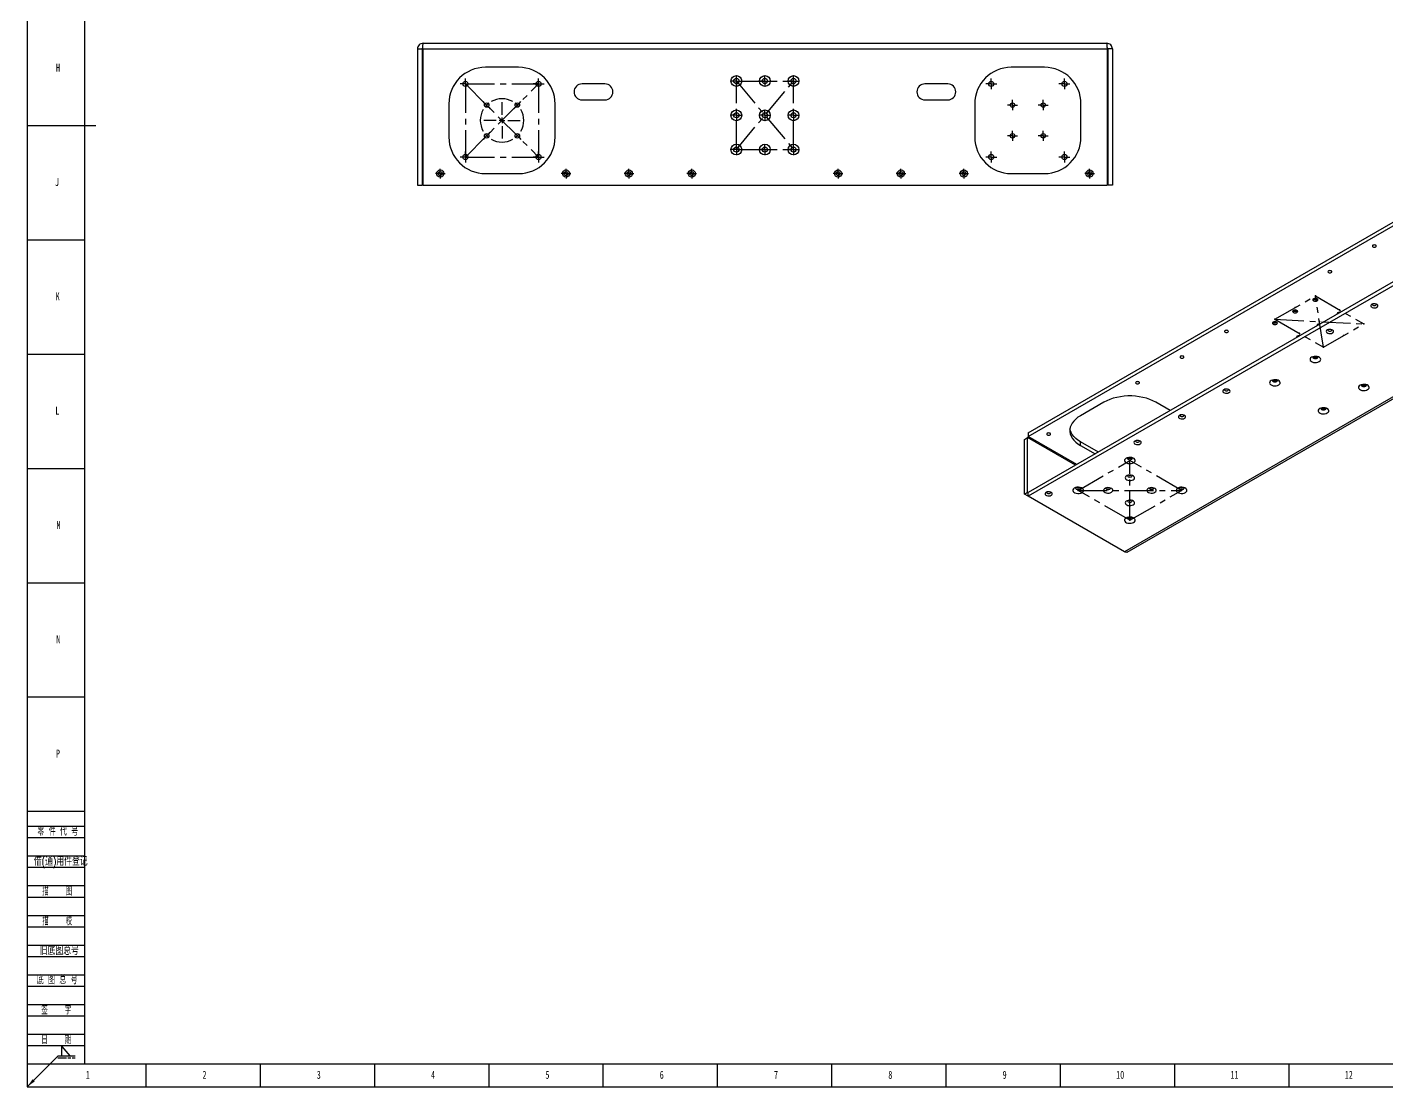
# Model space of a CAD drawing. Header units: millimetres. Extents: x 0 to 1189, y 0 to 841.
# Drawn here: x 0 to 595, y 0 to 463 of the extents above; entities that cross this region are included whole.
import ezdxf

# ---------------------------------------------------------------- set-up
doc = ezdxf.new("R2010")
doc.units = ezdxf.units.MM
doc.header["$PDSIZE"] = -1
doc.linetypes.add('CENTERX2', pattern=[20.32, 12.7, -2.54, 2.54, -2.54])
doc.linetypes.add('HIDDEN', pattern=[1.905, 1.27, -0.635])
for name, color, linetype in [('10', 7, 'Continuous'), ('5', 7, 'Continuous'), ('9', 7, 'Continuous')]:
    doc.layers.add(name, color=color, linetype=linetype)
doc.styles.add('SLDTEXTSTYLE0', font='TXT', dxfattribs={"width": 0.7, "bigfont": 'bigfont'})
doc.styles.add('SLDTEXTSTYLE2', font='TXT', dxfattribs={"width": 0.614286, "bigfont": 'bigfont'})
doc.styles.add('SLDTEXTSTYLE4', font='TXT', dxfattribs={"width": 0.566667, "bigfont": 'bigfont'})
doc.styles.add('SLDTEXTSTYLE5', font='TXT', dxfattribs={"width": 0.7})
doc.dimstyles.new('SLDDIMSTYLE0', dxfattribs={"dimtxt": 0.18, "dimasz": 4.08, "dimexe": 0, "dimexo": 0.0625, "dimgap": 0, "dimtad": 0, "dimtih": 1, "dimtoh": 1, "dimdec": 0, "dimrnd": 1e-09, "dimzin": 0, "dimdsep": 46, "dimtxsty": 'Standard', "dimsah": 1, "dimcen": 0.09, "dimadec": 0, "dimazin": 0, "dimtfac": 4.08, "dimtdec": 0, "dimtofl": 0, "dimtmove": 0, "dimatfit": 3, "dimfxl": 0, "dimfrac": 2, "dimtolj": 1, "dimtzin": 0, "dimarcsym": 0})

# ---------------------------------------------------------------- blocks, each defined once
blk = doc.blocks.new('SW_CENTERMARKSYMBOL_0')
at = {"layer": '10', "color": 0}
for p, q in [((-14.32, 14.32), (-15.01, 15.01)), ((-13.44, 13.44), (-14.32, 14.32)), ((-13.44, 13.44), (-12.55, 12.55)), ((-12.55, 12.55), (-11.86, 11.86)), ((-6.72, 9.22), (-6.72, 14.69)), ((-0.88, 12.55), (-1.57, 11.86)), ((0, 13.44), (-0.88, 12.55)), ((0, 13.44), (0.88, 14.32)), ((0.88, 14.32), (1.57, 15.01)), ((-9.22, 6.72), (-14.69, 6.72)), ((-6.72, 6.72), (-7.97, 6.72)), ((-6.72, 6.72), (-6.72, 7.97)), ((-6.72, 6.72), (-6.72, 5.47)), ((-6.72, 6.72), (-5.47, 6.72)), ((-4.22, 6.72), (1.25, 6.72)), ((-13.44, 0), (-14.32, -0.88)), ((-13.44, 0), (-12.55, 0.88)), ((-12.55, 0.88), (-11.86, 1.57)), ((-6.72, 4.22), (-6.72, -1.25)), ((-0.88, 0.88), (-1.57, 1.57)), ((0, 0), (-0.88, 0.88)), ((0, 0), (0.88, -0.88)), ((-14.32, -0.88), (-15.01, -1.57)), ((0.88, -0.88), (1.57, -1.57))]:
    blk.add_line(p, q, dxfattribs=at)
for start, end in [(135, 142.53892), (127.46108, 135), (60.07784, 119.92216), (45, 52.53892), (37.46108, 45), (150.07784, 209.92216), (330.07784, 29.92216), (217.46108, 225), (225, 232.53892), (307.46108, 315), (315, 322.53892), (240.07784, 299.92216)]:
    blk.add_arc((-6.72, 6.72), 9.5, start, end, dxfattribs=at)
blk = doc.blocks.new('SW_CENTERMARKSYMBOL_1')
at = {"layer": '10', "color": 0}
for p, q in [((-1.25, 0), (-2.375, 0)), ((0, 0), (-1.25, 0)), ((0, 1.25), (0, 2.375)), ((0, 0), (0, 1.25)), ((0, 0), (0, -1.25)), ((0, 0), (1.25, 0)), ((1.25, 0), (2.375, 0)), ((0, -1.25), (0, -2.375))]:
    blk.add_line(p, q, dxfattribs=at)
blk = doc.blocks.new('SW_CENTERMARKSYMBOL_2')
at = {"layer": '10', "color": 0}
for p, q in [((-1.25, 0), (-2.375, 0)), ((0, 0), (-1.25, 0)), ((0, 1.25), (0, 2.375)), ((0, 0), (0, 1.25)), ((0, 0), (0, -1.25)), ((0, 0), (1.25, 0)), ((1.25, 0), (2.375, 0)), ((0, -1.25), (0, -2.375))]:
    blk.add_line(p, q, dxfattribs=at)
blk = doc.blocks.new('SW_CENTERMARKSYMBOL_3')
at = {"layer": '10', "color": 0}
for p, q in [((-1.25, 0), (-2.375, 0)), ((0, 0), (-1.25, 0)), ((0, 1.25), (0, 2.375)), ((0, 0), (0, 1.25)), ((0, 0), (0, -1.25)), ((0, 0), (1.25, 0)), ((1.25, 0), (2.375, 0)), ((0, -1.25), (0, -2.375))]:
    blk.add_line(p, q, dxfattribs=at)
blk = doc.blocks.new('SW_CENTERMARKSYMBOL_4')
at = {"layer": '10', "color": 0}
for p, q in [((-1.25, 0), (-2.375, 0)), ((0, 0), (-1.25, 0)), ((0, 1.25), (0, 2.375)), ((0, 0), (0, 1.25)), ((0, 0), (0, -1.25)), ((0, 0), (1.25, 0)), ((1.25, 0), (2.375, 0)), ((0, -1.25), (0, -2.375))]:
    blk.add_line(p, q, dxfattribs=at)
blk = doc.blocks.new('SW_CENTERMARKSYMBOL_5')
at = {"layer": '10', "color": 0}
for p, q in [((-1.25, 0), (-2.375, 0)), ((0, 0), (-1.25, 0)), ((0, 1.25), (0, 2.375)), ((0, 0), (0, 1.25)), ((0, 0), (0, -1.25)), ((0, 0), (1.25, 0)), ((1.25, 0), (2.375, 0)), ((0, -1.25), (0, -2.375))]:
    blk.add_line(p, q, dxfattribs=at)
blk = doc.blocks.new('SW_CENTERMARKSYMBOL_6')
at = {"layer": '10', "color": 0}
for p, q in [((-1.25, 0), (-2.375, 0)), ((0, 0), (-1.25, 0)), ((0, 1.25), (0, 2.375)), ((0, 0), (0, 1.25)), ((0, 0), (0, -1.25)), ((0, 0), (1.25, 0)), ((1.25, 0), (2.375, 0)), ((0, -1.25), (0, -2.375))]:
    blk.add_line(p, q, dxfattribs=at)
blk = doc.blocks.new('SW_CENTERMARKSYMBOL_7')
at = {"layer": '10', "color": 0}
for p, q in [((-1.25, 0), (-2.375, 0)), ((0, 0), (-1.25, 0)), ((0, 1.25), (0, 2.375)), ((0, 0), (0, 1.25)), ((0, 0), (0, -1.25)), ((0, 0), (1.25, 0)), ((1.25, 0), (2.375, 0)), ((0, -1.25), (0, -2.375))]:
    blk.add_line(p, q, dxfattribs=at)
blk = doc.blocks.new('SW_CENTERMARKSYMBOL_8')
at = {"layer": '10', "color": 0}
for p, q in [((-1.25, 0), (-2.375, 0)), ((0, 0), (-1.25, 0)), ((0, 1.25), (0, 2.375)), ((0, 0), (0, 1.25)), ((0, 0), (0, -1.25)), ((0, 0), (1.25, 0)), ((1.25, 0), (2.375, 0)), ((0, -1.25), (0, -2.375))]:
    blk.add_line(p, q, dxfattribs=at)
blk = doc.blocks.new('SW_CENTERMARKSYMBOL_9')
at = {"layer": '10', "color": 0}
for p, q in [((-1.25, 0), (-2.375, 0)), ((0, 0), (-1.25, 0)), ((0, 1.25), (0, 2.375)), ((0, 0), (0, 1.25)), ((0, 0), (0, -1.25)), ((0, 0), (1.25, 0)), ((1.25, 0), (2.375, 0)), ((0, -1.25), (0, -2.375))]:
    blk.add_line(p, q, dxfattribs=at)
blk = doc.blocks.new('SW_CENTERMARKSYMBOL_10')
at = {"layer": '10', "color": 0}
for p, q in [((-1.25, 0), (-2.375, 0)), ((0, 0), (-1.25, 0)), ((0, 1.25), (0, 2.375)), ((0, 0), (0, 1.25)), ((0, 0), (0, -1.25)), ((0, 0), (1.25, 0)), ((1.25, 0), (2.375, 0)), ((0, -1.25), (0, -2.375))]:
    blk.add_line(p, q, dxfattribs=at)
blk = doc.blocks.new('SW_CENTERMARKSYMBOL_11')
at = {"layer": '10', "color": 0}
for p, q in [((-1.25, 0), (-2.375, 0)), ((0, 0), (-1.25, 0)), ((0, 1.25), (0, 2.375)), ((0, 0), (0, 1.25)), ((0, 0), (0, -1.25)), ((0, 0), (1.25, 0)), ((1.25, 0), (2.375, 0)), ((0, -1.25), (0, -2.375))]:
    blk.add_line(p, q, dxfattribs=at)
blk = doc.blocks.new('SW_CENTERMARKSYMBOL_12')
at = {"layer": '10', "color": 0}
for p, q in [((-1.25, 0), (-2.375, 0)), ((0, 0), (-1.25, 0)), ((0, 1.25), (0, 2.375)), ((0, 0), (0, 1.25)), ((0, 0), (0, -1.25)), ((0, 0), (1.25, 0)), ((1.25, 0), (2.375, 0)), ((0, -1.25), (0, -2.375))]:
    blk.add_line(p, q, dxfattribs=at)
blk = doc.blocks.new('SW_CENTERMARKSYMBOL_13')
at = {"layer": '10', "color": 0}
for p, q in [((-1.25, 0), (-2.375, 0)), ((0, 0), (-1.25, 0)), ((0, 1.25), (0, 2.375)), ((0, 0), (0, 1.25)), ((0, 0), (0, -1.25)), ((0, 0), (1.25, 0)), ((1.25, 0), (2.375, 0)), ((0, -1.25), (0, -2.375))]:
    blk.add_line(p, q, dxfattribs=at)
blk = doc.blocks.new('SW_CENTERMARKSYMBOL_14')
at = {"layer": '10', "color": 0}
for p, q in [((-1.25, 0), (-2.375, 0)), ((0, 0), (-1.25, 0)), ((0, 1.25), (0, 2.375)), ((0, 0), (0, 1.25)), ((0, 0), (0, -1.25)), ((0, 0), (1.25, 0)), ((1.25, 0), (2.375, 0)), ((0, -1.25), (0, -2.375))]:
    blk.add_line(p, q, dxfattribs=at)
blk = doc.blocks.new('SW_CENTERMARKSYMBOL_15')
at = {"layer": '10', "color": 0}
for p, q in [((-1.25, 0), (-2.375, 0)), ((0, 0), (-1.25, 0)), ((0, 1.25), (0, 2.375)), ((0, 0), (0, 1.25)), ((0, 0), (0, -1.25)), ((0, 0), (1.25, 0)), ((1.25, 0), (2.375, 0)), ((0, -1.25), (0, -2.375))]:
    blk.add_line(p, q, dxfattribs=at)
blk = doc.blocks.new('SW_CENTERMARKSYMBOL_16')
at = {"layer": '10', "color": 0}
for p, q in [((-1.25, 0), (-2.375, 0)), ((0, 0), (-1.25, 0)), ((0, 1.25), (0, 2.375)), ((0, 0), (0, 1.25)), ((0, 0), (0, -1.25)), ((0, 0), (1.25, 0)), ((1.25, 0), (2.375, 0)), ((0, -1.25), (0, -2.375))]:
    blk.add_line(p, q, dxfattribs=at)
blk = doc.blocks.new('SW_CENTERMARKSYMBOL_17')
at = {"layer": '10', "color": 0}
for p, q in [((-1.25, 0), (-2.375, 0)), ((0, 0), (-1.25, 0)), ((0, 1.25), (0, 2.375)), ((0, 0), (0, 1.25)), ((0, 0), (0, -1.25)), ((0, 0), (1.25, 0)), ((1.25, 0), (2.375, 0)), ((0, -1.25), (0, -2.375))]:
    blk.add_line(p, q, dxfattribs=at)
blk = doc.blocks.new('SW_CENTERMARKSYMBOL_18')
at = {"layer": '10', "color": 0}
for p, q in [((-1.25, 0), (-2.225, 0)), ((0, 0), (-1.25, 0)), ((0, 1.25), (0, 2.225)), ((0, 0), (0, 1.25)), ((0, 0), (0, -1.25)), ((0, 0), (1.25, 0)), ((1.25, 0), (2.225, 0)), ((0, -1.25), (0, -2.225))]:
    blk.add_line(p, q, dxfattribs=at)
blk = doc.blocks.new('SW_CENTERMARKSYMBOL_19')
at = {"layer": '10', "color": 0}
for p, q in [((-1.25, 0), (-2.225, 0)), ((0, 0), (-1.25, 0)), ((0, 1.25), (0, 2.225)), ((0, 0), (0, 1.25)), ((0, 0), (0, -1.25)), ((0, 0), (1.25, 0)), ((1.25, 0), (2.225, 0)), ((0, -1.25), (0, -2.225))]:
    blk.add_line(p, q, dxfattribs=at)
blk = doc.blocks.new('SW_CENTERMARKSYMBOL_20')
at = {"layer": '10', "color": 0}
for p, q in [((-1.25, 0), (-2.225, 0)), ((0, 0), (-1.25, 0)), ((0, 1.25), (0, 2.225)), ((0, 0), (0, 1.25)), ((0, 0), (0, -1.25)), ((0, 0), (1.25, 0)), ((1.25, 0), (2.225, 0)), ((0, -1.25), (0, -2.225))]:
    blk.add_line(p, q, dxfattribs=at)
blk = doc.blocks.new('SW_CENTERMARKSYMBOL_21')
at = {"layer": '10', "color": 0}
for p, q in [((-1.25, 0), (-2.225, 0)), ((0, 0), (-1.25, 0)), ((0, 1.25), (0, 2.225)), ((0, 0), (0, 1.25)), ((0, 0), (0, -1.25)), ((0, 0), (1.25, 0)), ((1.25, 0), (2.225, 0)), ((0, -1.25), (0, -2.225))]:
    blk.add_line(p, q, dxfattribs=at)
blk = doc.blocks.new('SW_CENTERMARKSYMBOL_22')
at = {"layer": '10', "color": 0}
for p, q in [((-1.25, 0), (-2.1, 0)), ((0, 0), (-1.25, 0)), ((0, 1.25), (0, 2.1)), ((0, 0), (0, 1.25)), ((0, 0), (0, -1.25)), ((0, 0), (1.25, 0)), ((1.25, 0), (2.1, 0)), ((0, -1.25), (0, -2.1))]:
    blk.add_line(p, q, dxfattribs=at)
blk = doc.blocks.new('SW_CENTERMARKSYMBOL_23')
at = {"layer": '10', "color": 0}
for p, q in [((-1.25, 0), (-2.1, 0)), ((0, 0), (-1.25, 0)), ((0, 1.25), (0, 2.1)), ((0, 0), (0, 1.25)), ((0, 0), (0, -1.25)), ((0, 0), (1.25, 0)), ((1.25, 0), (2.1, 0)), ((0, -1.25), (0, -2.1))]:
    blk.add_line(p, q, dxfattribs=at)
blk = doc.blocks.new('SW_CENTERMARKSYMBOL_24')
at = {"layer": '10', "color": 0}
for p, q in [((-1.25, 0), (-2.1, 0)), ((0, 0), (-1.25, 0)), ((0, 1.25), (0, 2.1)), ((0, 0), (0, 1.25)), ((0, 0), (0, -1.25)), ((0, 0), (1.25, 0)), ((1.25, 0), (2.1, 0)), ((0, -1.25), (0, -2.1))]:
    blk.add_line(p, q, dxfattribs=at)
blk = doc.blocks.new('SW_CENTERMARKSYMBOL_25')
at = {"layer": '10', "color": 0}
for p, q in [((-1.25, 0), (-2.1, 0)), ((0, 0), (-1.25, 0)), ((0, 1.25), (0, 2.1)), ((0, 0), (0, 1.25)), ((0, 0), (0, -1.25)), ((0, 0), (1.25, 0)), ((1.25, 0), (2.1, 0)), ((0, -1.25), (0, -2.1))]:
    blk.add_line(p, q, dxfattribs=at)
blk = doc.blocks.new('SW_CENTERMARKSYMBOL_26')
at = {"layer": '10', "color": 0}
for p, q in [((-1.25, 0), (-2.1, 0)), ((0, 0), (-1.25, 0)), ((0, 1.25), (0, 2.1)), ((0, 0), (0, 1.25)), ((0, 0), (0, -1.25)), ((0, 0), (1.25, 0)), ((1.25, 0), (2.1, 0)), ((0, -1.25), (0, -2.1))]:
    blk.add_line(p, q, dxfattribs=at)
blk = doc.blocks.new('SW_CENTERMARKSYMBOL_27')
at = {"layer": '10', "color": 0}
for p, q in [((-1.25, 0), (-2.1, 0)), ((0, 0), (-1.25, 0)), ((0, 1.25), (0, 2.1)), ((0, 0), (0, 1.25)), ((0, 0), (0, -1.25)), ((0, 0), (1.25, 0)), ((1.25, 0), (2.1, 0)), ((0, -1.25), (0, -2.1))]:
    blk.add_line(p, q, dxfattribs=at)
blk = doc.blocks.new('SW_CENTERMARKSYMBOL_28')
at = {"layer": '10', "color": 0}
for p, q in [((-1.25, 0), (-2.1, 0)), ((0, 0), (-1.25, 0)), ((0, 1.25), (0, 2.1)), ((0, 0), (0, 1.25)), ((0, 0), (0, -1.25)), ((0, 0), (1.25, 0)), ((1.25, 0), (2.1, 0)), ((0, -1.25), (0, -2.1))]:
    blk.add_line(p, q, dxfattribs=at)
blk = doc.blocks.new('SW_CENTERMARKSYMBOL_29')
at = {"layer": '10', "color": 0}
for p, q in [((-1.25, 0), (-2.1, 0)), ((0, 0), (-1.25, 0)), ((0, 1.25), (0, 2.1)), ((0, 0), (0, 1.25)), ((0, 0), (0, -1.25)), ((0, 0), (1.25, 0)), ((1.25, 0), (2.1, 0)), ((0, -1.25), (0, -2.1))]:
    blk.add_line(p, q, dxfattribs=at)
blk = doc.blocks.new('SW_SYMBOL_WELD_FILL')
at = {"layer": '10', "color": 0}
for p, q in [((100, 0), (100, 900)), ((100, 900), (900, 0)), ((100, 0), (900, 0))]:
    blk.add_line(p, q, dxfattribs=at)
blk = doc.blocks.new('SW_WELDSYMBOL_4')
at = {"layer": '10', "color": 0}
blk.add_line((7.51, 0), (0, 0), dxfattribs=at)
at = {"layer": '10', "color": 0, "linetype": 'HIDDEN'}
blk.add_line((7.51, -1), (0, -1), dxfattribs=at)
at = {"layer": '10', "color": 0, "xscale": 0.004511737089201878, "yscale": 0.004511737089201878, "zscale": 0.004511737089201878}
blk.add_blockref('SW_SYMBOL_WELD_FILL', (1.19, 0.05), dxfattribs=at)
blk = doc.blocks.new('SW_WELDSYMBOL_5')
at = {"layer": '10', "color": 0}
blk.add_line((3.175, 0), (0, 0), dxfattribs=at)
at = {"layer": '10', "color": 0, "linetype": 'HIDDEN'}
blk.add_line((3.175, -1), (0, -1), dxfattribs=at)

msp = doc.modelspace()

# ---------------------------------------------------------------- linework, layer by layer
at = {"color": 7, "linetype": 'Continuous', "lineweight": 25}
for p, q in [((170.6927, 453.93), (172.6927, 453.93)), ((170.6927, 453.93), (170.6927, 394.43)), ((172.6927, 453.93), (172.6927, 394.43)), ((173.0462, 453.93), (173.0462, 394.43)), ((173.0462, 453.93), (472.3391, 453.93)), ((173.1927, 456.43), (472.1927, 456.43)), ((472.3391, 453.93), (472.3391, 394.43)), ((474.6927, 453.93), (472.6927, 453.93)), ((472.6927, 453.93), (472.6927, 394.43)), ((474.6927, 453.93), (474.6927, 394.43)), ((214.9427, 445.93), (200.4427, 445.93)), ((444.9427, 445.93), (430.4427, 445.93)), ((252.6927, 438.68), (242.6927, 438.68)), ((402.6927, 438.68), (392.6927, 438.68)), ((184.4427, 429.93), (184.4427, 415.43)), ((230.9427, 415.43), (230.9427, 429.93)), ((242.6927, 431.68), (252.6927, 431.68)), ((392.6927, 431.68), (402.6927, 431.68)), ((414.4427, 429.93), (414.4427, 415.43)), ((460.9427, 415.43), (460.9427, 429.93)), ((437.841, 286.0346), (649.473, 408.2071)), ((437.841, 284.4015), (649.473, 406.5741)), ((200.4427, 399.43), (214.9427, 399.43)), ((430.4427, 399.43), (444.9427, 399.43)), ((170.6927, 394.43), (172.6927, 394.43)), ((173.0462, 394.43), (472.3391, 394.43)), ((474.6927, 394.43), (472.6927, 394.43)), ((649.473, 382.0778), (437.841, 259.9053)), ((649.473, 380.4448), (437.841, 258.2722)), ((691.5459, 356.1566), (479.9139, 233.984)), ((481.1638, 233.8603), (692.7958, 356.0328)), ((471.0018, 299.4628), (460.7488, 293.5438)), ((499.9966, 295.7869), (493.6292, 299.4628)), ((437.841, 286.0346), (437.841, 284.4015)), ((436.1768, 283.1521), (437.591, 283.9685)), ((436.1768, 259.2332), (436.1768, 283.1521)), ((437.591, 260.0496), (437.591, 283.9685)), ((458.5576, 271.8647), (437.591, 283.9685)), ((459.0577, 272.1534), (437.841, 284.4015)), ((460.7488, 280.4813), (460.7488, 282.1144)), ((468.5306, 277.622), (460.7488, 282.1144)), ((460.7488, 280.4813), (467.1162, 276.8054)), ((436.1768, 259.2332), (437.591, 260.0496)), ((437.841, 258.2725), (436.1768, 259.2332)), ((437.841, 259.9053), (437.591, 260.0496)), ((437.841, 258.2722), (437.841, 259.9053)), ((479.9139, 233.984), (437.841, 258.2722))]:
    msp.add_line(p, q, dxfattribs=at)
at = {"color": 7, "linetype": 'CENTERX2'}
for p, q in [((191.6927, 438.68), (223.6927, 438.68)), ((191.6927, 438.68), (191.6927, 406.68)), ((191.6927, 438.68), (223.6927, 406.68)), ((191.6927, 406.68), (223.6927, 438.68)), ((223.6927, 438.68), (223.6927, 406.68)), ((310.1927, 409.93), (310.1927, 439.93)), ((310.1927, 439.93), (335.1927, 439.93)), ((310.1927, 409.93), (335.1927, 439.93)), ((310.1927, 439.93), (335.1927, 409.93)), ((335.1927, 409.93), (335.1927, 439.93)), ((191.6927, 406.68), (223.6927, 406.68)), ((310.1927, 409.93), (335.1927, 409.93)), ((545.7783, 335.6911), (563.456, 345.8962)), ((563.456, 345.8962), (584.6692, 333.6501)), ((566.9915, 323.445), (563.456, 345.8962)), ((545.7783, 335.6911), (566.9915, 323.445)), ((545.7783, 335.6911), (584.6692, 333.6501)), ((566.9915, 323.445), (584.6692, 333.6501)), ((459.6881, 260.8832), (482.3155, 273.9458)), ((504.9429, 260.8832), (482.3155, 273.9458)), ((482.3155, 247.8207), (482.3155, 273.9458)), ((482.3155, 247.8207), (459.6881, 260.8832)), ((459.6881, 260.8832), (504.9429, 260.8832)), ((482.3155, 247.8207), (504.9429, 260.8832))]:
    msp.add_line(p, q, dxfattribs=at)
at = {"color": 7, "linetype": 'Continuous', "lineweight": 25, "flags": 128}
for points in [[(589.8665, 367.3879), (590.0507, 367.5471), (590.1154, 367.7349), (590.0507, 367.9227), (589.8665, 368.0819), (589.5907, 368.1882), (589.2654, 368.2256), (588.9401, 368.1882), (588.6644, 368.0819), (588.4801, 367.9227), (588.4154, 367.7349), (588.4801, 367.5471), (588.6644, 367.3879), (588.9401, 367.2815), (589.2654, 367.2442), (589.5907, 367.2815), (589.8665, 367.3879)], [(570.421, 356.1623), (570.6053, 356.3215), (570.67, 356.5093), (570.6053, 356.6971), (570.421, 356.8563), (570.1453, 356.9626), (569.82, 357), (569.4947, 356.9626), (569.2189, 356.8563), (569.0347, 356.6971), (568.97, 356.5093), (569.0347, 356.3215), (569.2189, 356.1623), (569.4947, 356.0559), (569.82, 356.0186), (570.1453, 356.0559), (570.421, 356.1623)], [(555.4127, 338.7014), (555.6565, 338.9121), (555.7422, 339.1606), (555.6565, 339.4091), (555.4127, 339.6198), (555.0477, 339.7606), (554.6172, 339.8101), (554.1867, 339.7606), (553.8217, 339.6198), (553.5778, 339.4091), (553.4922, 339.1606), (553.5778, 338.9121), (553.8217, 338.7014), (554.1867, 338.5606), (554.6172, 338.5112), (555.0477, 338.5606), (555.4127, 338.7014)], [(564.2515, 343.8039), (564.4954, 344.0146), (564.581, 344.2632), (564.4954, 344.5117), (564.2515, 344.7224), (563.8865, 344.8632), (563.456, 344.9126), (563.0255, 344.8632), (562.6605, 344.7224), (562.4166, 344.5117), (562.331, 344.2632), (562.4166, 344.0146), (562.6605, 343.8039), (563.0255, 343.6631), (563.456, 343.6137), (563.8865, 343.6631), (564.2515, 343.8039)], [(590.3791, 340.9627), (590.6928, 341.2213), (590.8344, 341.5263), (590.7867, 341.8409), (590.5556, 342.1271), (590.1688, 342.3504), (589.6731, 342.4838), (589.1281, 342.5114), (588.5998, 342.4296), (588.1517, 342.2485), (587.838, 341.9898), (587.6964, 341.6848), (587.7441, 341.3703), (587.9752, 341.0841), (588.362, 340.8608), (588.8578, 340.7273), (589.4027, 340.6998), (589.931, 340.7815), (590.3791, 340.9627)], [(588.4883, 342.3964), (588.4801, 342.3854), (588.4154, 342.1976), (588.4801, 342.0098), (588.6644, 341.8506), (588.9401, 341.7442), (589.2654, 341.7069), (589.5907, 341.7442), (589.8665, 341.8506)], [(589.8665, 341.8506), (590.0507, 342.0098), (590.1154, 342.1976), (590.0507, 342.3854), (590.0425, 342.3964)], [(546.5738, 333.5988), (546.8177, 333.8095), (546.9033, 334.0581), (546.8177, 334.3066), (546.5738, 334.5173), (546.2089, 334.6581), (545.7783, 334.7075), (545.3478, 334.6581), (544.9828, 334.5173), (544.739, 334.3066), (544.6533, 334.0581), (544.739, 333.8095), (544.9828, 333.5988), (545.3478, 333.458), (545.7783, 333.4086), (546.2089, 333.458), (546.5738, 333.5988)], [(565.588, 333.652), (565.2238, 333.687), (564.7933, 333.6376), (564.4283, 333.4968), (564.1844, 333.2861), (564.0988, 333.0375), (564.1594, 332.8273)], [(564.6513, 333.1113), (564.4283, 333.2111), (564.2413, 333.354)], [(565.012, 333.3195), (564.4025, 333.3995), (564.3142, 333.4197)], [(574.4268, 338.7546), (574.0626, 338.7895), (573.6321, 338.7401), (573.2671, 338.5993), (573.0233, 338.3886), (572.9376, 338.1401), (572.9982, 337.9298)], [(573.4901, 338.2138), (573.2671, 338.3137), (573.0802, 338.4565)], [(573.8509, 338.4221), (573.2414, 338.5021), (573.153, 338.5223)], [(525.1662, 330.0372), (525.3504, 330.1964), (525.4151, 330.3842), (525.3504, 330.572), (525.1662, 330.7312), (524.8904, 330.8376), (524.5651, 330.8749), (524.2399, 330.8376), (523.9641, 330.7312), (523.7798, 330.572), (523.7151, 330.3842), (523.7798, 330.1964), (523.9641, 330.0372), (524.2399, 329.9309), (524.5651, 329.8935), (524.8904, 329.9309), (525.1662, 330.0372)], [(556.7491, 328.5495), (556.3849, 328.5844), (555.9544, 328.535), (555.5895, 328.3942), (555.3456, 328.1835), (555.2599, 327.935), (555.3205, 327.7247)], [(555.8125, 328.0087), (555.5895, 328.1086), (555.4025, 328.2514)], [(556.1732, 328.217), (555.5637, 328.297), (555.4754, 328.3172)], [(570.9337, 329.7371), (571.2474, 329.9957), (571.389, 330.3007), (571.3413, 330.6153), (571.1101, 330.9015), (570.7234, 331.1248), (570.2276, 331.2582), (569.6827, 331.2857), (569.1544, 331.204), (568.7063, 331.0229), (568.3925, 330.7642), (568.251, 330.4592), (568.2986, 330.1446), (568.5298, 329.8585), (568.9166, 329.6352), (569.4123, 329.5017), (569.9572, 329.4742), (570.4856, 329.5559), (570.9337, 329.7371)], [(569.0429, 331.1708), (569.0347, 331.1597), (568.97, 330.972), (569.0347, 330.7842), (569.2189, 330.625), (569.4947, 330.5186), (569.82, 330.4813), (570.1453, 330.5186), (570.421, 330.625)], [(570.421, 330.625), (570.6053, 330.7842), (570.67, 330.972), (570.6053, 331.1597), (570.597, 331.1708)], [(505.7207, 318.8116), (505.905, 318.9708), (505.9697, 319.1586), (505.905, 319.3464), (505.7207, 319.5056), (505.445, 319.612), (505.1197, 319.6493), (504.7944, 319.612), (504.5187, 319.5056), (504.3344, 319.3464), (504.2697, 319.1586), (504.3344, 318.9708), (504.5187, 318.8116), (504.7944, 318.7053), (505.1197, 318.6679), (505.445, 318.7053), (505.7207, 318.8116)], [(565.1177, 317.1746), (565.5186, 317.4837), (565.7523, 317.8455), (565.8, 318.2306), (565.6578, 318.6079), (565.3373, 318.9468), (564.8643, 319.2199), (564.2773, 319.4049), (563.6237, 319.487), (562.9565, 319.4595), (562.3298, 319.3245), (561.7943, 319.0931), (561.3935, 318.784), (561.1597, 318.4222), (561.112, 318.0371), (561.2542, 317.6598), (561.5747, 317.3209), (562.0477, 317.0478), (562.6348, 316.8628), (563.2884, 316.7807), (563.9555, 316.8082), (564.5822, 316.9432), (565.1177, 317.1746)], [(562.3909, 319.3431), (562.331, 319.1341), (562.4166, 318.8856), (562.6605, 318.6749), (563.0255, 318.5341), (563.456, 318.4847), (563.8865, 318.5341), (564.2515, 318.6749)], [(564.2515, 318.6749), (564.4954, 318.8856), (564.581, 319.1341), (564.5212, 319.3431)], [(547.44, 306.9695), (547.8409, 307.2786), (548.0746, 307.6404), (548.1224, 308.0255), (547.9802, 308.4028), (547.6596, 308.7417), (547.1866, 309.0148), (546.5996, 309.1998), (545.946, 309.2819), (545.2788, 309.2544), (544.6521, 309.1194), (544.1166, 308.888), (543.7158, 308.5789), (543.482, 308.2171), (543.4343, 307.832), (543.5765, 307.4547), (543.8971, 307.1158), (544.37, 306.8427), (544.9571, 306.6577), (545.6107, 306.5756), (546.2779, 306.6031), (546.9046, 306.7381), (547.44, 306.9695)], [(486.2753, 307.586), (486.4596, 307.7452), (486.5243, 307.933), (486.4596, 308.1208), (486.2753, 308.28), (485.9995, 308.3863), (485.6743, 308.4237), (485.349, 308.3863), (485.0732, 308.28), (484.889, 308.1208), (484.8243, 307.933), (484.889, 307.7452), (485.0732, 307.586), (485.349, 307.4797), (485.6743, 307.4423), (485.9995, 307.4797), (486.2753, 307.586)], [(525.6788, 303.612), (525.9926, 303.8707), (526.1341, 304.1757), (526.0865, 304.4902), (525.8553, 304.7764), (525.4685, 304.9997), (524.9728, 305.1332), (524.4279, 305.1607), (523.8995, 305.079), (523.4514, 304.8978), (523.1377, 304.6392), (522.9961, 304.3342), (523.0438, 304.0196), (523.275, 303.7334), (523.6618, 303.5101), (524.1575, 303.3767), (524.7024, 303.3491), (525.2308, 303.4309), (525.6788, 303.612)], [(523.7881, 305.0458), (523.7798, 305.0347), (523.7151, 304.8469), (523.7798, 304.6591), (523.9641, 304.4999), (524.2399, 304.3936), (524.5651, 304.3562), (524.8904, 304.3936), (525.1662, 304.4999)], [(525.1662, 304.4999), (525.3504, 304.6591), (525.4151, 304.8469), (525.3504, 305.0347), (525.3422, 305.0458)], [(544.7132, 309.138), (544.6533, 308.929), (544.739, 308.6805), (544.9828, 308.4698), (545.3478, 308.329), (545.7783, 308.2796), (546.2089, 308.329), (546.5738, 308.4698)], [(546.5738, 308.4698), (546.8177, 308.6805), (546.9033, 308.929), (546.8435, 309.138)], [(586.3309, 304.9285), (586.7318, 305.2376), (586.9655, 305.5994), (587.0132, 305.9845), (586.871, 306.3618), (586.5505, 306.7007), (586.0775, 306.9738), (585.4905, 307.1588), (584.8369, 307.2409), (584.1697, 307.2134), (583.543, 307.0784), (583.0075, 306.847), (582.6067, 306.5379), (582.3729, 306.1761), (582.3252, 305.791), (582.4674, 305.4136), (582.7879, 305.0747), (583.2609, 304.8017), (583.848, 304.6166), (584.5016, 304.5346), (585.1687, 304.5621), (585.7955, 304.697), (586.3309, 304.9285)], [(583.6041, 307.097), (583.5442, 306.888), (583.6299, 306.6395), (583.8737, 306.4288), (584.2387, 306.288), (584.6692, 306.2385), (585.0997, 306.288), (585.4647, 306.4288)], [(585.4647, 306.4288), (585.7086, 306.6395), (585.7942, 306.888), (585.7344, 307.097)], [(493.6292, 299.4628), (492.3846, 300.1097), (491.0297, 300.678), (489.5794, 301.1614), (488.0494, 301.5546), (486.4566, 301.8534), (484.8185, 302.0544), (483.1529, 302.1554), (481.4781, 302.1554), (479.8126, 302.0544), (478.1744, 301.8534), (476.5816, 301.5546), (475.0517, 301.1614), (473.6013, 300.678), (472.2464, 300.1097), (471.0018, 299.4628)], [(460.7488, 293.5438), (459.6281, 292.8253), (458.6437, 292.0432), (457.8064, 291.2059), (457.1252, 290.3226), (456.6076, 289.4031), (456.2594, 288.4575), (456.0844, 287.4959), (456.0844, 286.5291), (456.2594, 285.5676), (456.6076, 284.6219), (457.1252, 283.7024), (457.8064, 282.8192), (458.6437, 281.9819), (459.6281, 281.1998), (460.7488, 280.4813)], [(506.2334, 292.3864), (506.5471, 292.645), (506.6887, 292.9501), (506.641, 293.2646), (506.4099, 293.5508), (506.0231, 293.7741), (505.5273, 293.9076), (504.9824, 293.9351), (504.4541, 293.8533), (504.006, 293.6722), (503.6923, 293.4136), (503.5507, 293.1085), (503.5984, 292.794), (503.8295, 292.5078), (504.2163, 292.2845), (504.7121, 292.1511), (505.257, 292.1235), (505.7853, 292.2053), (506.2334, 292.3864)], [(504.3426, 293.8202), (504.3344, 293.8091), (504.2697, 293.6213), (504.3344, 293.4335), (504.5187, 293.2743), (504.7944, 293.168), (505.1197, 293.1306), (505.445, 293.168), (505.7207, 293.2743)], [(505.7207, 293.2743), (505.905, 293.4335), (505.9697, 293.6213), (505.905, 293.8091), (505.8968, 293.8202)], [(568.6532, 294.7234), (569.0541, 295.0325), (569.2878, 295.3943), (569.3356, 295.7794), (569.1934, 296.1567), (568.8728, 296.4956), (568.3998, 296.7687), (567.8128, 296.9537), (567.1592, 297.0358), (566.492, 297.0083), (565.8653, 296.8733), (565.3298, 296.6419), (564.929, 296.3328), (564.6953, 295.971), (564.6475, 295.5858), (564.7897, 295.2085), (565.1103, 294.8696), (565.5832, 294.5966), (566.1703, 294.4115), (566.8239, 294.3295), (567.4911, 294.357), (568.1178, 294.4919), (568.6532, 294.7234)], [(565.9264, 296.8919), (565.8665, 296.6829), (565.9522, 296.4344), (566.1961, 296.2237), (566.561, 296.0829), (566.9915, 296.0334), (567.4221, 296.0829), (567.787, 296.2237)], [(567.787, 296.2237), (568.0309, 296.4344), (568.1165, 296.6829), (568.0567, 296.8919)], [(447.3844, 285.1348), (447.5687, 285.294), (447.6334, 285.4818), (447.5687, 285.6696), (447.3844, 285.8287), (447.1087, 285.9351), (446.7834, 285.9725), (446.4581, 285.9351), (446.1824, 285.8287), (445.9981, 285.6696), (445.9334, 285.4818), (445.9981, 285.294), (446.1824, 285.1348), (446.4581, 285.0284), (446.7834, 284.9911), (447.1087, 285.0284), (447.3844, 285.1348)], [(460.7488, 282.1144), (459.6281, 282.8328), (458.6437, 283.615), (457.8064, 284.4523), (457.1252, 285.3355), (456.6076, 286.255), (456.2594, 287.2007), (456.1251, 287.8291)], [(486.788, 281.1608), (487.1017, 281.4194), (487.2433, 281.7244), (487.1956, 282.039), (486.9644, 282.3252), (486.5776, 282.5485), (486.0819, 282.6819), (485.537, 282.7095), (485.0086, 282.6277), (484.5606, 282.4466), (484.2468, 282.1879), (484.1053, 281.8829), (484.1529, 281.5684), (484.3841, 281.2822), (484.7709, 281.0589), (485.2666, 280.9254), (485.8115, 280.8979), (486.3399, 280.9797), (486.788, 281.1608)], [(484.8972, 282.5946), (484.889, 282.5835), (484.8243, 282.3957), (484.889, 282.2079), (485.0732, 282.0487), (485.349, 281.9423), (485.6743, 281.905), (485.9995, 281.9423), (486.2753, 282.0487)], [(486.2753, 282.0487), (486.4596, 282.2079), (486.5243, 282.3957), (486.4596, 282.5835), (486.4513, 282.5946)], [(483.9772, 272.9865), (484.3781, 273.2956), (484.6118, 273.6574), (484.6595, 274.0425), (484.5173, 274.4199), (484.1968, 274.7588), (483.7238, 275.0318), (483.1368, 275.2169), (482.4832, 275.2989), (481.816, 275.2714), (481.1893, 275.1364), (480.6538, 274.905), (480.253, 274.5959), (480.0192, 274.2341), (479.9715, 273.849), (480.1137, 273.4717), (480.4342, 273.1328), (480.9072, 272.8597), (481.4943, 272.6747), (482.1479, 272.5926), (482.815, 272.6201), (483.4417, 272.7551), (483.9772, 272.9865)], [(481.2504, 275.155), (481.1905, 274.946), (481.2761, 274.6975), (481.52, 274.4868), (481.885, 274.346), (482.3155, 274.2966), (482.746, 274.346), (483.111, 274.4868)], [(483.111, 274.4868), (483.3549, 274.6975), (483.4405, 274.946), (483.3807, 275.155)], [(461.3498, 259.924), (461.7506, 260.2331), (461.9844, 260.5949), (462.0321, 260.98), (461.8899, 261.3573), (461.5694, 261.6962), (461.0964, 261.9693), (460.5093, 262.1543), (459.8557, 262.2364), (459.1886, 262.2089), (458.5619, 262.0739), (458.0264, 261.8425), (457.6255, 261.5334), (457.3918, 261.1716), (457.3441, 260.7865), (457.4863, 260.4091), (457.8068, 260.0702), (458.2798, 259.7972), (458.8669, 259.6121), (459.5204, 259.5301), (460.1876, 259.5576), (460.8143, 259.6926), (461.3498, 259.924)], [(458.6229, 262.0925), (458.5631, 261.8835), (458.6487, 261.635), (458.8926, 261.4243), (459.2576, 261.2835), (459.6881, 261.234), (460.1186, 261.2835), (460.4836, 261.4243)], [(460.4836, 261.4243), (460.7275, 261.635), (460.8131, 261.8835), (460.7532, 262.0925)], [(474.2651, 260.0464), (474.6279, 260.3302), (474.8298, 260.6632), (474.8526, 261.0157), (474.6945, 261.3565), (474.3694, 261.6552), (473.9062, 261.8853), (473.3461, 262.0263), (472.7389, 262.0658), (472.1384, 262.0003), (471.5982, 261.8354), (471.1661, 261.586), (470.8805, 261.2741), (470.7669, 260.9275), (470.8354, 260.5769), (471.0797, 260.2536), (471.4783, 259.9862), (471.9957, 259.7985), (472.586, 259.7072), (473.1966, 259.7204), (473.7734, 259.8369), (474.2651, 260.0464)], [(471.8908, 261.9394), (471.8405, 261.761), (471.9147, 261.5456), (472.1261, 261.363), (472.4424, 261.241), (472.8155, 261.1982), (473.1886, 261.241), (473.5049, 261.363)], [(473.5049, 261.363), (473.7163, 261.5456), (473.7905, 261.761), (473.7402, 261.9394)], [(483.7651, 265.5306), (484.1279, 265.8145), (484.3298, 266.1475), (484.3526, 266.5), (484.1945, 266.8407), (483.8694, 267.1394), (483.4062, 267.3695), (482.8461, 267.5106), (482.2389, 267.5501), (481.6384, 267.4845), (481.0982, 267.3197), (480.6661, 267.0702), (480.3805, 266.7583), (480.2669, 266.4117), (480.3354, 266.0612), (480.5797, 265.7378), (480.9783, 265.4705), (481.4957, 265.2828), (482.086, 265.1915), (482.6966, 265.2047), (483.2734, 265.3212), (483.7651, 265.5306)], [(481.3908, 267.4237), (481.3405, 267.2452), (481.4147, 267.0299), (481.6261, 266.8472), (481.9424, 266.7252), (482.3155, 266.6824), (482.6886, 266.7252), (483.0049, 266.8472)], [(483.0049, 266.8472), (483.2163, 267.0299), (483.2905, 267.2452), (483.2402, 267.4237)], [(493.2651, 260.0464), (493.6279, 260.3302), (493.8298, 260.6632), (493.8526, 261.0157), (493.6945, 261.3565), (493.3694, 261.6552), (492.9062, 261.8853), (492.3461, 262.0263), (491.7389, 262.0658), (491.1384, 262.0003), (490.5982, 261.8354), (490.1661, 261.586), (489.8805, 261.2741), (489.7669, 260.9275), (489.8354, 260.5769), (490.0797, 260.2536), (490.4783, 259.9862), (490.9957, 259.7985), (491.586, 259.7072), (492.1966, 259.7204), (492.7734, 259.8369), (493.2651, 260.0464)], [(490.8908, 261.9394), (490.8405, 261.761), (490.9147, 261.5456), (491.1261, 261.363), (491.4424, 261.241), (491.8155, 261.1982), (492.1886, 261.241), (492.5049, 261.363)], [(492.5049, 261.363), (492.7163, 261.5456), (492.7905, 261.761), (492.7402, 261.9394)], [(506.6046, 259.924), (507.0055, 260.2331), (507.2392, 260.5949), (507.2869, 260.98), (507.1448, 261.3573), (506.8242, 261.6962), (506.3512, 261.9693), (505.7642, 262.1543), (505.1106, 262.2364), (504.4434, 262.2089), (503.8167, 262.0739), (503.2812, 261.8425), (502.8804, 261.5334), (502.6466, 261.1716), (502.5989, 260.7865), (502.7411, 260.4091), (503.0617, 260.0702), (503.5346, 259.7972), (504.1217, 259.6121), (504.7753, 259.5301), (505.4425, 259.5576), (506.0692, 259.6926), (506.6046, 259.924)], [(503.8778, 262.0925), (503.8179, 261.8835), (503.9036, 261.635), (504.1474, 261.4243), (504.5124, 261.2835), (504.9429, 261.234), (505.3734, 261.2835), (505.7384, 261.4243)], [(505.7384, 261.4243), (505.9823, 261.635), (506.0679, 261.8835), (506.0081, 262.0925)], [(447.8971, 258.7095), (448.2108, 258.9682), (448.3524, 259.2732), (448.3047, 259.5878), (448.0736, 259.874), (447.6868, 260.0973), (447.191, 260.2307), (446.6461, 260.2582), (446.1178, 260.1765), (445.6697, 259.9954), (445.356, 259.7367), (445.2144, 259.4317), (445.2621, 259.1171), (445.4932, 258.831), (445.88, 258.6077), (446.3758, 258.4742), (446.9207, 258.4467), (447.449, 258.5284), (447.8971, 258.7095)], [(446.0063, 260.1433), (445.9981, 260.1322), (445.9334, 259.9445), (445.9981, 259.7567), (446.1824, 259.5975), (446.4581, 259.4911), (446.7834, 259.4538), (447.1087, 259.4911), (447.3844, 259.5975)], [(447.3844, 259.5975), (447.5687, 259.7567), (447.6334, 259.9445), (447.5687, 260.1322), (447.5605, 260.1433)], [(483.7651, 254.5622), (484.1279, 254.846), (484.3298, 255.179), (484.3526, 255.5315), (484.1945, 255.8722), (483.8694, 256.1709), (483.4062, 256.401), (482.8461, 256.5421), (482.2389, 256.5816), (481.6384, 256.516), (481.0982, 256.3512), (480.6661, 256.1018), (480.3805, 255.7899), (480.2669, 255.4433), (480.3354, 255.0927), (480.5797, 254.7694), (480.9783, 254.502), (481.4957, 254.3143), (482.086, 254.223), (482.6966, 254.2362), (483.2734, 254.3527), (483.7651, 254.5622)], [(481.3908, 256.4552), (481.3405, 256.2768), (481.4147, 256.0614), (481.6261, 255.8788), (481.9424, 255.7568), (482.3155, 255.7139), (482.6886, 255.7568), (483.0049, 255.8788)], [(483.0049, 255.8788), (483.2163, 256.0614), (483.2905, 256.2768), (483.2402, 256.4552)], [(483.9772, 246.8614), (484.3781, 247.1705), (484.6118, 247.5323), (484.6595, 247.9175), (484.5173, 248.2948), (484.1968, 248.6337), (483.7238, 248.9067), (483.1368, 249.0918), (482.4832, 249.1739), (481.816, 249.1463), (481.1893, 249.0114), (480.6538, 248.78), (480.253, 248.4709), (480.0192, 248.1091), (479.9715, 247.7239), (480.1137, 247.3466), (480.4342, 247.0077), (480.9072, 246.7347), (481.4943, 246.5496), (482.1479, 246.4675), (482.815, 246.4951), (483.4417, 246.63), (483.9772, 246.8614)], [(481.2504, 249.03), (481.1905, 248.821), (481.2761, 248.5724), (481.52, 248.3617), (481.885, 248.221), (482.3155, 248.1715), (482.746, 248.221), (483.111, 248.3617)], [(483.111, 248.3617), (483.3549, 248.5724), (483.4405, 248.821), (483.3807, 249.03)]]:
    msp.add_lwpolyline(points, dxfattribs=at)
at = {"color": 7, "linetype": 'Continuous', "lineweight": 25}
for centre, radius in [((310.1927, 439.93), 2.35), ((310.1927, 439.93), 1.125), ((322.6927, 439.93), 2.35), ((322.6927, 439.93), 1.125), ((335.1927, 439.93), 2.35), ((335.1927, 439.93), 1.125), ((191.6927, 438.68), 1.125), ((223.6927, 438.68), 1.125), ((421.6927, 438.68), 1.125), ((453.6927, 438.68), 1.125), ((200.9752, 429.3975), 0.975), ((214.4102, 429.3975), 0.975), ((430.9752, 429.3975), 0.975), ((444.4102, 429.3975), 0.975), ((310.1927, 424.93), 2.35), ((310.1927, 424.93), 1.125), ((322.6927, 424.93), 2.35), ((322.6927, 424.93), 1.125), ((335.1927, 424.93), 2.35), ((335.1927, 424.93), 1.125), ((200.9752, 415.9625), 0.975), ((214.4102, 415.9625), 0.975), ((430.9752, 415.9625), 0.975), ((444.4102, 415.9625), 0.975), ((310.1927, 409.93), 2.35), ((310.1927, 409.93), 1.125), ((322.6927, 409.93), 2.35), ((322.6927, 409.93), 1.125), ((335.1927, 409.93), 2.35), ((335.1927, 409.93), 1.125), ((191.6927, 406.68), 1.125), ((223.6927, 406.68), 1.125), ((421.6927, 406.68), 1.125), ((453.6927, 406.68), 1.125), ((180.6927, 399.43), 1.575), ((180.6927, 399.43), 0.85), ((235.6927, 399.43), 1.575), ((235.6927, 399.43), 0.85), ((263.1927, 399.43), 1.575), ((263.1927, 399.43), 0.85), ((290.6927, 399.43), 1.575), ((290.6927, 399.43), 0.85), ((354.6927, 399.43), 1.575), ((354.6927, 399.43), 0.85), ((382.1927, 399.43), 1.575), ((382.1927, 399.43), 0.85), ((409.6927, 399.43), 1.575), ((409.6927, 399.43), 0.85), ((464.6927, 399.43), 1.575), ((464.6927, 399.43), 0.85)]:
    msp.add_circle(centre, radius, dxfattribs=at)
for centre, radius, start, end in [((200.4427, 429.93), 16, 90, 180), ((214.9427, 429.93), 16, 0, 90), ((430.4427, 429.93), 16, 90, 180), ((444.9427, 429.93), 16, 0, 90), ((242.6927, 435.18), 3.5, 90, 270), ((252.6927, 435.18), 3.5, 270, 90), ((392.6927, 435.18), 3.5, 90, 270), ((402.6927, 435.18), 3.5, 270, 90), ((200.4427, 415.43), 16, 180, 270), ((214.9427, 415.43), 16, 270, 0), ((430.4427, 415.43), 16, 180, 270), ((444.9427, 415.43), 16, 270, 0), ((554.6172, 340.6327), 1.5169, 229.6330222, 310.3669778), ((554.6172, 343.362), 3.9261, 256.6042922, 283.3957078), ((563.456, 345.7353), 1.5169, 229.6330222, 310.3669778), ((563.456, 348.4646), 3.9261, 256.6042922, 283.3957078), ((545.7783, 335.5302), 1.5169, 229.6330222, 310.3669778), ((545.7783, 338.2595), 3.9261, 256.6042922, 283.3957078), ((563.456, 320.6721), 1.5762, 234.7564176, 305.2435824), ((545.7783, 310.467), 1.5762, 234.7564176, 305.2435824), ((584.6692, 308.4259), 1.5762, 234.7564176, 305.2435824), ((566.9915, 298.2208), 1.5762, 234.7564176, 305.2435824), ((482.3155, 276.484), 1.5762, 234.7564176, 305.2435824), ((459.6881, 263.4214), 1.5762, 234.7564177, 305.2435823), ((472.8155, 263.5357), 1.5836, 251.7650052, 288.2349948), ((482.3155, 269.0199), 1.5836, 251.7650051, 288.2349949), ((491.8155, 263.5357), 1.5836, 251.7650051, 288.2349949), ((504.9429, 263.4214), 1.5762, 234.7564177, 305.2435823), ((482.3155, 258.0514), 1.5836, 251.7650052, 288.2349948), ((482.3155, 250.3589), 1.5762, 234.7564177, 305.2435823)]:
    msp.add_arc(centre, radius, start, end, dxfattribs=at)
for points, knots in [([(173.1927, 456.43), (172.8654, 456.43), (172.5383, 456.3649), (171.9336, 456.1145), (171.6563, 455.9292), (171.1935, 455.4664), (171.0082, 455.189), (170.7577, 454.5844), (170.6927, 454.2572), (170.6927, 453.93)], [0, 0, 0, 0, 0.25, 0.25, 0.5, 0.5, 0.75, 0.75, 1, 1, 1, 1]), ([(173.0644, 454.4045), (173.0431, 454.4012), (172.9571, 454.3878), (172.8316, 454.2895), (172.715, 454.1271), (172.7001, 453.9957), (172.6927, 453.93)], [0, 0, 0, 0, 0.09897179, 0.39931452, 0.69965726, 1, 1, 1, 1]), ([(173.0462, 453.93), (173.0584, 454.2572), (173.0706, 454.5844), (173.095, 455.189), (173.1072, 455.4664), (173.1316, 455.9292), (173.1439, 456.1145), (173.1683, 456.3649), (173.1805, 456.43), (173.1927, 456.43)], [0, 0, 0, 0, 0.25, 0.25, 0.5, 0.5, 0.75, 0.75, 1, 1, 1, 1]), ([(472.1927, 456.43), (472.2049, 456.43), (472.2171, 456.3649), (472.2415, 456.1145), (472.2537, 455.9292), (472.2781, 455.4664), (472.2903, 455.189), (472.3147, 454.5844), (472.3269, 454.2572), (472.3391, 453.93)], [0, 0, 0, 0, 0.25, 0.25, 0.5, 0.5, 0.75, 0.75, 1, 1, 1, 1]), ([(474.6927, 453.93), (474.6927, 454.2572), (474.6276, 454.5844), (474.3771, 455.189), (474.1918, 455.4664), (473.729, 455.9292), (473.4517, 456.1145), (472.847, 456.3649), (472.5199, 456.43), (472.1927, 456.43)], [0, 0, 0, 0, 0.25, 0.25, 0.5, 0.5, 0.75, 0.75, 1, 1, 1, 1]), ([(472.6927, 453.93), (472.6852, 453.9957), (472.6703, 454.1271), (472.5537, 454.2895), (472.4283, 454.3878), (472.3423, 454.4012), (472.321, 454.4045)], [0, 0, 0, 0, 0.30034274, 0.60068548, 0.90102821, 1, 1, 1, 1]), ([(481.2155, 233.8902), (481.0243, 233.8192), (480.6419, 233.6772), (480.1566, 233.8818), (479.9139, 233.984)], [0, 0, 0, 0, 0.49994893, 1, 1, 1, 1])]:
    msp.add_open_spline(points, degree=3, knots=knots, dxfattribs=at)
at = {"color": 7, "linetype": 'Continuous'}
for p in [(191.6927, 438.68), (223.6927, 438.68), (310.1927, 439.93), (322.6927, 439.93), (335.1927, 439.93), (310.1927, 424.93), (322.6927, 424.93), (335.1927, 424.93), (191.6927, 406.68), (223.6927, 406.68), (310.1927, 409.93), (322.6927, 409.93), (335.1927, 409.93), (563.456, 345.8962), (554.6172, 340.7937), (574.0626, 339.7732), (545.7783, 335.6911), (565.2238, 334.6706), (584.6692, 333.6501), (556.3849, 329.5681), (575.8304, 328.5476), (566.9915, 323.445), (482.3155, 273.9458), (459.6881, 260.8832), (504.9429, 260.8832), (482.3155, 247.8207)]:
    msp.add_point(p, dxfattribs=at)
at = {"layer": '5', "color": 7}
for p, q in [((0, 841), (0, 0)), ((0, 114), (25, 114)), ((0, 109), (25, 109)), ((0, 101), (25, 101)), ((0, 96), (25, 96)), ((0, 88), (25, 88)), ((0, 83), (25, 83)), ((0, 75), (25, 75)), ((0, 70), (25, 70)), ((0, 62), (25, 62)), ((0, 57), (25, 57)), ((0, 49), (25, 49)), ((0, 44), (25, 44)), ((0, 36), (25, 36)), ((0, 31), (25, 31)), ((0, 23), (25, 23)), ((0, 18), (25, 18)), ((0, 0), (1189, 0))]:
    msp.add_line(p, q, dxfattribs=at)
at = {"layer": '5', "color": 7, "lineweight": 25}
for p, q in [((25, 831.0501), (25, 10)), ((0, 10), (1179, 10))]:
    msp.add_line(p, q, dxfattribs=at)
at = {"layer": '5', "lineweight": 25}
msp.add_line((0, 420.5), (30, 420.5), dxfattribs=at)
at = {"layer": '5'}
for p, q in [((0, 370.5), (25, 370.5)), ((0, 320.5), (25, 320.5)), ((0, 270.5), (25, 270.5)), ((0, 220.5), (25, 220.5)), ((0, 170.5), (25, 170.5)), ((0, 120.5), (25, 120.5)), ((52, 0), (52, 10)), ((102, 0), (102, 10)), ((152, 0), (152, 10)), ((202, 0), (202, 10)), ((252, 0), (252, 10)), ((302, 0), (302, 10)), ((352, 0), (352, 10)), ((402, 0), (402, 10)), ((452, 0), (452, 10)), ((502, 0), (502, 10)), ((552, 0), (552, 10))]:
    msp.add_line(p, q, dxfattribs=at)

# ---------------------------------------------------------------- block references
at = {"layer": '10'}
for name, p in [('SW_CENTERMARKSYMBOL_12', (191.6927, 438.68)), ('SW_CENTERMARKSYMBOL_10', (223.6927, 438.68)), ('SW_CENTERMARKSYMBOL_6', (310.1927, 439.93)), ('SW_CENTERMARKSYMBOL_3', (322.6927, 439.93)), ('SW_CENTERMARKSYMBOL_8', (335.1927, 439.93)), ('SW_CENTERMARKSYMBOL_14', (421.6927, 438.68)), ('SW_CENTERMARKSYMBOL_16', (453.6927, 438.68)), ('SW_CENTERMARKSYMBOL_0', (214.4102, 415.9625)), ('SW_CENTERMARKSYMBOL_19', (430.9752, 429.3975)), ('SW_CENTERMARKSYMBOL_20', (444.4102, 429.3975)), ('SW_CENTERMARKSYMBOL_1', (310.1927, 424.93)), ('SW_CENTERMARKSYMBOL_9', (322.6927, 424.93)), ('SW_CENTERMARKSYMBOL_4', (335.1927, 424.93)), ('SW_CENTERMARKSYMBOL_18', (430.9752, 415.9625)), ('SW_CENTERMARKSYMBOL_21', (444.4102, 415.9625)), ('SW_CENTERMARKSYMBOL_7', (310.1927, 409.93)), ('SW_CENTERMARKSYMBOL_2', (322.6927, 409.93)), ('SW_CENTERMARKSYMBOL_5', (335.1927, 409.93)), ('SW_CENTERMARKSYMBOL_11', (191.6927, 406.68)), ('SW_CENTERMARKSYMBOL_13', (223.6927, 406.68)), ('SW_CENTERMARKSYMBOL_17', (421.6927, 406.68)), ('SW_CENTERMARKSYMBOL_15', (453.6927, 406.68)), ('SW_CENTERMARKSYMBOL_25', (180.6927, 399.43)), ('SW_CENTERMARKSYMBOL_23', (235.6927, 399.43)), ('SW_CENTERMARKSYMBOL_22', (263.1927, 399.43)), ('SW_CENTERMARKSYMBOL_24', (290.6927, 399.43)), ('SW_CENTERMARKSYMBOL_28', (354.6927, 399.43)), ('SW_CENTERMARKSYMBOL_26', (382.1927, 399.43)), ('SW_CENTERMARKSYMBOL_27', (409.6927, 399.43)), ('SW_CENTERMARKSYMBOL_29', (464.6927, 399.43)), ('SW_WELDSYMBOL_4', (13.4704, 13.4704)), ('SW_WELDSYMBOL_5', (13.4704, 13.4704))]:
    msp.add_blockref(name, p, dxfattribs=at)

# ---------------------------------------------------------------- texts
at = {"layer": '10', "char_height": 3.5, "attachment_point": 2, "style": 'SLDTEXTSTYLE5'}
for s, insert in [('H', (13.4844, 447.5022)), ('J', (13.0153, 397.5022)), ('K', (13.3203, 347.5022)), ('L', (13.1806, 297.5022)), ('M', (13.7068, 247.5022)), ('N', (13.6035, 197.5022)), ('P', (13.4443, 147.5022)), ('1', (26.5444, 7.0022)), ('2', (77.5444, 7.0022)), ('3', (127.5444, 7.0022)), ('4', (177.5444, 7.0022)), ('5', (227.5444, 7.0022)), ('6', (277.5469, 7.0022)), ('7', (327.5469, 7.0022)), ('8', (377.5469, 7.0022)), ('9', (427.5469, 7.0022)), ('10', (478.0889, 7.0022)), ('11', (528.0889, 7.0022)), ('12', (578.0889, 7.0022))]:
    msp.add_mtext(s, dxfattribs=dict(at, insert=insert))
at = {"layer": '9', "color": 7, "char_height": 3.5}
for s, insert, attachment_point, style in [('零 件 代 号', (4.4822, 113.3599), 1, 'SLDTEXTSTYLE2'), ('借(通)用件登记', (2.9328, 100.2756), 1, 'SLDTEXTSTYLE0'), ('描    图', (13.1292, 87.176), 2, 'SLDTEXTSTYLE4'), ('描    校', (13.1292, 74.1365), 2, 'SLDTEXTSTYLE4'), ('旧底图总号', (5.4591, 61.2006), 1, 'SLDTEXTSTYLE0'), ('底 图 总 号', (4.2122, 48.4331), 1, 'SLDTEXTSTYLE2'), ('签    字', (12.6912, 35.1926), 2, 'SLDTEXTSTYLE4'), ('日    期', (12.6912, 22.2333), 2, 'SLDTEXTSTYLE4')]:
    msp.add_mtext(s, dxfattribs=dict(at, insert=insert, attachment_point=attachment_point, style=style))

# ---------------------------------------------------------------- leaders
at = {"layer": '10'}
msp.add_leader([(0, 0), (13.4704, 13.4704)], dimstyle='SLDDIMSTYLE0', dxfattribs=at)
msp.add_leader([(0, 0), (13.4704, 13.4704)], dimstyle='SLDDIMSTYLE0', dxfattribs=at)

doc.saveas('drawing.dxf')
